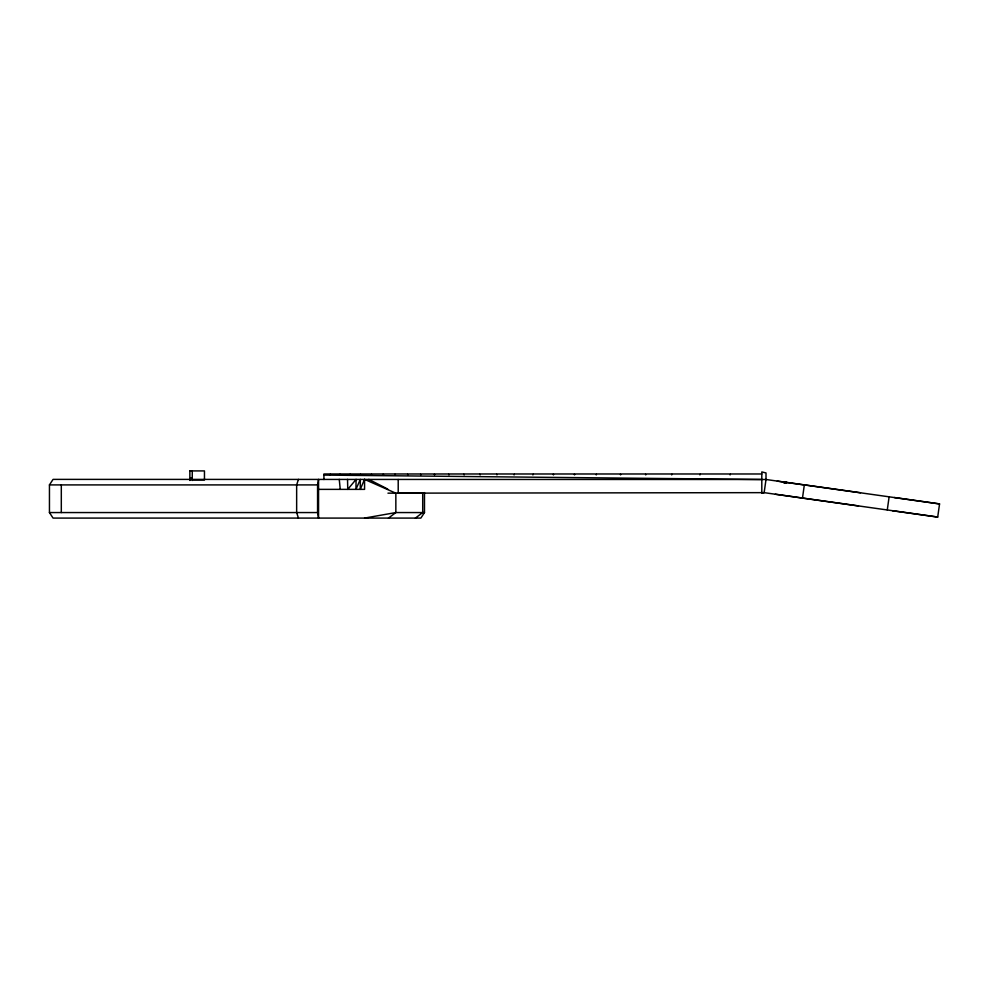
<?xml version="1.0" encoding="UTF-8"?>
<svg xmlns="http://www.w3.org/2000/svg" width="989" height="989" viewBox="0 0 989 989"><rect width="100%" height="100%" fill="white"/><g stroke="black" fill="none" stroke-linecap="round" stroke-linejoin="round"><path stroke-width="1.48" d="M387.96 493.165L764.151 492.646L802.487 498.097L804.329 484.87L860.467 492.769M887.281 509.941L889.123 496.799M892.437 510.72L937.708 517.062L939.55 503.92L894.303 497.529M317.568 484.907L318.557 479.381L318.557 518.088L317.568 512.562L317.568 484.907L49.45 484.907L49.45 512.562L53.06 518.088L420.869 518.088L424.479 512.562L424.479 492.596M298.431 479.381L296.651 484.907L296.651 512.562L298.431 518.088M388.442 518.088L395.847 512.562L395.847 493.202L364.57 479.381L360.256 489.37L360.33 479.381L355.941 489.37L356.089 479.381L347.757 489.37L347.535 479.381M49.45 484.907L53.06 479.381L766.005 479.504L939.55 503.92M783.968 482.051L783.968 482.768L784.685 482.15M784.685 482.768L786.737 482.447L784.685 482.768L785.353 482.249M785.921 482.323L785.353 482.768L786.638 482.768L783.968 482.768M415.38 518.088L422.711 512.562L422.711 493.202M761.802 493.202L764.151 492.683L766.005 479.504L766.005 472.952L761.802 471.926L761.802 493.165M364.57 518.088L395.847 512.562L424.479 512.562M189.703 470.912L204.463 470.912L204.463 480.024L192.262 480.024L192.262 470.912M761.802 473.978L730.772 473.978L730.08 474.868L730.08 473.978L700.583 473.978L699.903 474.868L699.903 473.978L672.359 473.978L671.679 474.868L671.679 473.978L645.755 473.978L645.755 474.868L645.063 473.978L620.622 473.978L620.622 474.868L619.942 473.978L596.911 473.978L596.231 474.868L596.231 473.978L574.56 473.978L574.56 474.868L573.867 473.978L553.469 473.978L553.469 474.868L552.789 473.978L533.566 473.978L532.886 474.868L532.886 473.978L514.762 473.978L514.082 474.868L514.082 473.978L496.985 473.978L496.985 474.868L496.293 473.978L480.135 473.978L480.135 474.868L479.442 473.978L464.162 473.978L464.162 474.868L463.47 473.978L448.981 473.978L448.981 474.868L448.301 473.978L434.567 473.978L434.567 474.868L433.874 473.978L420.857 473.978L420.857 474.868L420.164 473.978L407.777 473.978L407.777 474.868L407.097 473.978L395.303 473.978L395.303 474.868L394.623 473.978L383.386 473.978L383.386 474.868L382.694 473.978L371.963 473.978L371.283 474.868L371.283 473.978L361.022 473.978L360.33 474.868L360.33 473.978L350.514 473.978L349.822 474.868L349.822 473.978L340.401 473.978L339.722 474.868L339.722 473.978L330.672 473.978L329.992 474.868L329.992 473.978L323.922 473.978L323.922 479.504M189.703 480.024L190.383 480.024M317.667 489.37L364.57 489.37L364.57 479.381M49.45 512.562L317.568 512.562M424.442 493.214L398.208 493.165L398.208 479.504M323.922 475.079L761.802 479.504M937.708 517.062L775.339 494.216M777.317 481.136L791.113 483.077M792.14 483.225L804.329 484.956M802.487 498.097L858.514 505.96M368.773 479.381L387.725 489.061M339.264 479.381L340.241 489.37M189.863 470.912L189.863 480.024M61.306 484.907L61.306 512.562M189.863 480.469A148.845 6.231 90 0 1 192.262 480.469"/></g></svg>
